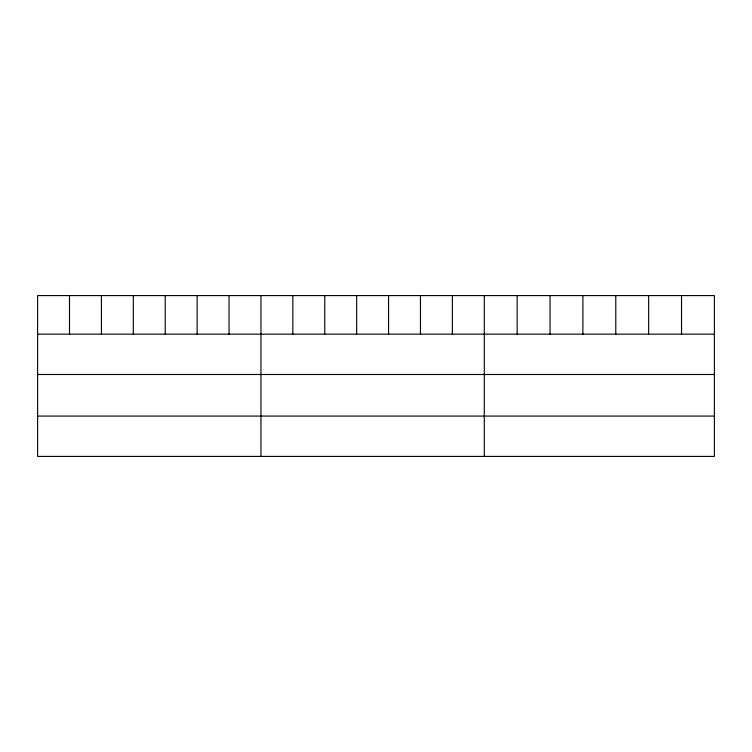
<?xml version="1.0" encoding="UTF-8"?>
<svg xmlns="http://www.w3.org/2000/svg" width="752" height="752" viewBox="0 0 752 752"><rect width="100%" height="100%" fill="white"/><g stroke="black" fill="none" stroke-linecap="round" stroke-linejoin="round"><path stroke-width="1.13" d="M714.4 334.151L714.4 456.417L37.6 456.417L37.6 295.583L714.4 295.583L714.4 334.151L37.6 334.151M37.6 374.496L714.4 374.496M37.6 416.072L714.4 416.072M681.528 295.583L681.528 334.151M648.656 295.583L648.656 334.151M615.785 295.583L615.785 334.151M582.903 295.583L582.903 334.151M550.032 295.583L550.032 334.151M517.16 295.583L517.16 334.151M484.288 295.583L484.288 456.417M452.384 295.583L452.384 334.151M420.471 295.583L420.471 334.151M388.568 295.583L388.568 334.151M356.664 295.583L356.664 334.151M324.761 295.583L324.761 334.151M292.848 295.583L292.848 334.151M260.944 295.583L260.944 456.417M229.04 295.583L229.04 334.151M197.127 295.583L197.127 334.151M165.224 295.583L165.224 334.151M133.32 295.583L133.32 334.151M101.417 295.583L101.417 334.151M69.504 295.583L69.504 334.151"/></g></svg>
